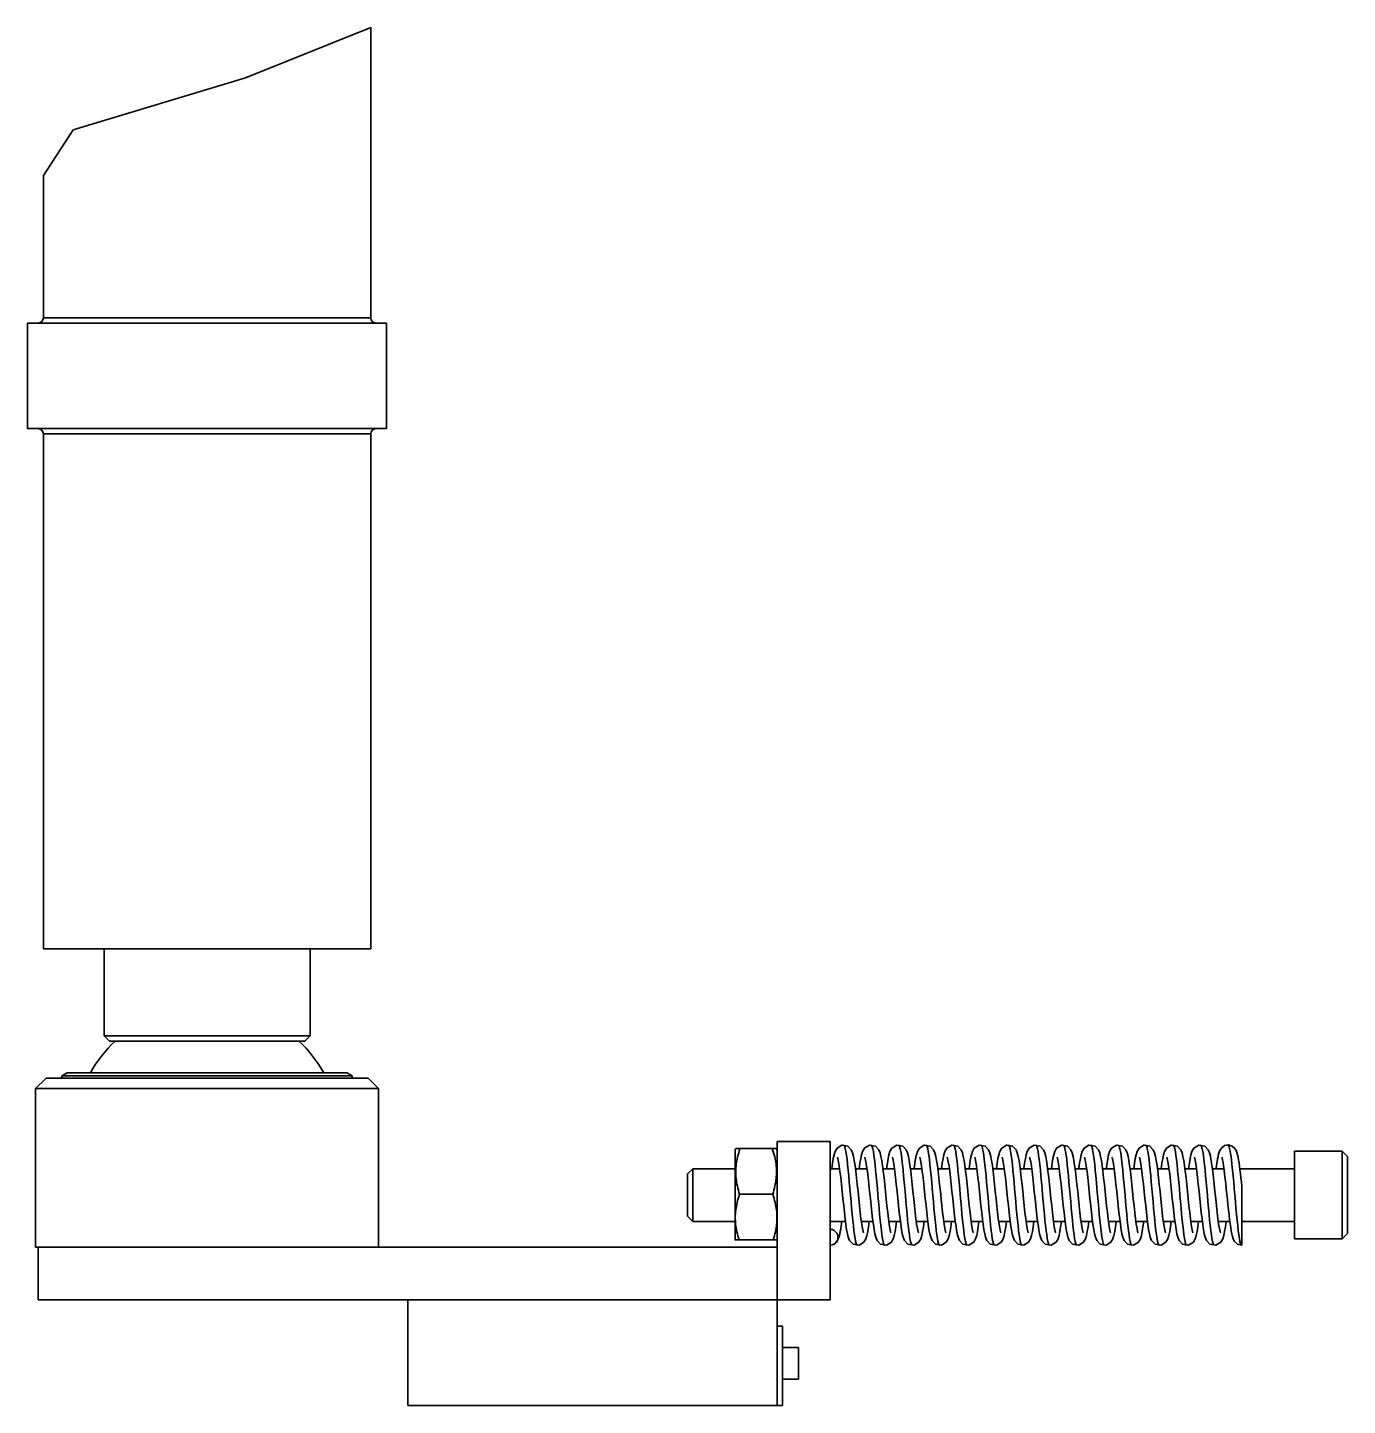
# Model space of a CAD drawing. Header units: millimetres. Extents: x 291 to 921, y 207 to 3425.
# Drawn here: x 671.2 to 921.2, y 273.9 to 534.9 of the extents above; entities that cross this region are included whole.
import ezdxf

# ---------------------------------------------------------------- set-up
doc = ezdxf.new("R2010")
doc.units = ezdxf.units.MM
for name, color, linetype, lineweight in [('Break Lines', 7, 'Continuous', 50), ('Tangent Edges', 7, 'Continuous', 50), ('Visible Edges', 7, 'Continuous', 50)]:
    doc.layers.add(name, color=color, linetype=linetype, lineweight=lineweight)

msp = doc.modelspace()

# ---------------------------------------------------------------- linework, layer by layer
at = {"layer": 'Break Lines', "linetype": 'Continuous', "lineweight": 35}
for p, q in [((736.21, 534.88), (712.51, 525.37)), ((712.51, 525.37), (679.85, 515.53)), ((679.85, 515.53), (674.21, 506.89))]:
    msp.add_line(p, q, dxfattribs=at)
at = {"layer": 'Tangent Edges', "linetype": 'Continuous', "lineweight": 35}
for p, q in [((674.21, 479.92), (736.21, 479.92)), ((736.21, 457.92), (674.21, 457.92))]:
    msp.add_line(p, q, dxfattribs=at).dxf.unprotected_set("ltscale", 0)
for points in [[(823.53, 318.76), (823.67, 319.79), (823.82, 320.67), (823.97, 321.4), (824.16, 322.02), (824.53, 322.67), (825.45, 323.23), (826.59, 323.03), (827.23, 322.36), (827.48, 321.75), (827.65, 321.09), (827.8, 320.3), (827.94, 319.35), (828.09, 318.26), (828.23, 317.05), (828.37, 315.76), (828.51, 314.41), (828.65, 313.05), (828.79, 311.72), (828.93, 310.45), (829.07, 309.29), (829.21, 308.27), (829.35, 307.43), (829.47, 306.84), (829.55, 306.59)], [(828.73, 318.76), (828.87, 319.79), (829.02, 320.67), (829.17, 321.4), (829.36, 322.02), (829.73, 322.67), (830.65, 323.23), (831.8, 323.03), (832.43, 322.36), (832.68, 321.75), (832.85, 321.08), (833, 320.29), (833.15, 319.34), (833.29, 318.26), (833.43, 317.05), (833.57, 315.76), (833.71, 314.41), (833.85, 313.05), (833.99, 311.71), (834.13, 310.45), (834.27, 309.28), (834.41, 308.26), (834.55, 307.43), (834.67, 306.84), (834.75, 306.59)], [(833.93, 318.76), (834.07, 319.79), (834.22, 320.67), (834.37, 321.4), (834.56, 322.02), (834.93, 322.67), (835.85, 323.23), (836.99, 323.03), (837.63, 322.36), (837.88, 321.75), (838.05, 321.09), (838.2, 320.3), (838.34, 319.35), (838.49, 318.26), (838.63, 317.05), (838.77, 315.76), (838.91, 314.41), (839.05, 313.05), (839.19, 311.72), (839.33, 310.45), (839.47, 309.29), (839.61, 308.27), (839.75, 307.43), (839.87, 306.84), (839.95, 306.59)], [(839.13, 318.76), (839.27, 319.79), (839.42, 320.67), (839.57, 321.4), (839.76, 322.02), (840.13, 322.67), (841.05, 323.23), (842.2, 323.03), (842.83, 322.36), (843.08, 321.75), (843.25, 321.08), (843.4, 320.29), (843.55, 319.34), (843.69, 318.26), (843.83, 317.05), (843.97, 315.76), (844.11, 314.41), (844.25, 313.05), (844.39, 311.71), (844.53, 310.45), (844.67, 309.28), (844.81, 308.26), (844.95, 307.43), (845.07, 306.84), (845.15, 306.59)], [(844.33, 318.76), (844.47, 319.79), (844.62, 320.67), (844.77, 321.4), (844.96, 322.02), (845.33, 322.67), (846.25, 323.23), (847.39, 323.03), (848.03, 322.36), (848.28, 321.75), (848.45, 321.09), (848.6, 320.3), (848.74, 319.35), (848.89, 318.26), (849.03, 317.05), (849.17, 315.76), (849.31, 314.41), (849.45, 313.05), (849.59, 311.72), (849.73, 310.45), (849.87, 309.29), (850.01, 308.27), (850.15, 307.43), (850.27, 306.84), (850.35, 306.59)], [(849.53, 318.76), (849.67, 319.79), (849.82, 320.67), (849.97, 321.4), (850.16, 322.02), (850.53, 322.67), (851.45, 323.23), (852.6, 323.03), (853.23, 322.36), (853.48, 321.75), (853.65, 321.08), (853.8, 320.29), (853.95, 319.34), (854.09, 318.26), (854.23, 317.05), (854.37, 315.76), (854.51, 314.41), (854.65, 313.05), (854.79, 311.71), (854.93, 310.45), (855.07, 309.28), (855.21, 308.26), (855.35, 307.43), (855.47, 306.84), (855.55, 306.59)], [(854.73, 318.76), (854.87, 319.79), (855.02, 320.67), (855.17, 321.4), (855.36, 322.02), (855.73, 322.67), (856.65, 323.23), (857.79, 323.03), (858.43, 322.36), (858.68, 321.75), (858.85, 321.09), (859, 320.3), (859.14, 319.35), (859.29, 318.26), (859.43, 317.05), (859.57, 315.76), (859.71, 314.41), (859.85, 313.05), (859.99, 311.72), (860.13, 310.45), (860.27, 309.29), (860.41, 308.27), (860.55, 307.43), (860.67, 306.84), (860.75, 306.59)], [(859.93, 318.76), (860.07, 319.79), (860.22, 320.67), (860.37, 321.4), (860.56, 322.02), (860.93, 322.67), (861.85, 323.23), (863, 323.03), (863.63, 322.36), (863.88, 321.75), (864.05, 321.08), (864.2, 320.29), (864.35, 319.34), (864.49, 318.26), (864.63, 317.05), (864.77, 315.76), (864.91, 314.41), (865.05, 313.05), (865.19, 311.71), (865.33, 310.45), (865.47, 309.28), (865.61, 308.26), (865.75, 307.43), (865.87, 306.84), (865.95, 306.59)], [(865.13, 318.76), (865.27, 319.79), (865.42, 320.67), (865.57, 321.4), (865.76, 322.02), (866.13, 322.67), (867.05, 323.23), (868.19, 323.03), (868.83, 322.36), (869.08, 321.75), (869.25, 321.09), (869.4, 320.3), (869.54, 319.35), (869.69, 318.26), (869.83, 317.05), (869.97, 315.76), (870.11, 314.41), (870.25, 313.05), (870.39, 311.72), (870.53, 310.45), (870.67, 309.29), (870.81, 308.27), (870.95, 307.43), (871.07, 306.84), (871.15, 306.59)], [(870.33, 318.76), (870.47, 319.79), (870.62, 320.67), (870.77, 321.4), (870.96, 322.02), (871.33, 322.67), (872.25, 323.23), (873.4, 323.03), (874.03, 322.36), (874.28, 321.75), (874.45, 321.08), (874.6, 320.29), (874.75, 319.34), (874.89, 318.26), (875.03, 317.05), (875.17, 315.76), (875.31, 314.41), (875.45, 313.05), (875.59, 311.71), (875.73, 310.45), (875.87, 309.28), (876.01, 308.26), (876.15, 307.43), (876.27, 306.84), (876.35, 306.59)], [(875.53, 318.76), (875.67, 319.79), (875.82, 320.67), (875.97, 321.4), (876.16, 322.02), (876.53, 322.67), (877.45, 323.23), (878.59, 323.03), (879.23, 322.36), (879.48, 321.75), (879.65, 321.09), (879.8, 320.3), (879.94, 319.35), (880.09, 318.26), (880.23, 317.05), (880.37, 315.76), (880.51, 314.41), (880.65, 313.05), (880.79, 311.72), (880.93, 310.45), (881.07, 309.29), (881.21, 308.27), (881.35, 307.43), (881.47, 306.84), (881.55, 306.59)], [(880.73, 318.76), (880.87, 319.79), (881.02, 320.67), (881.17, 321.4), (881.36, 322.02), (881.73, 322.67), (882.65, 323.23), (883.8, 323.03), (884.43, 322.36), (884.68, 321.75), (884.85, 321.08), (885, 320.29), (885.15, 319.34), (885.29, 318.26), (885.43, 317.05), (885.57, 315.76), (885.71, 314.41), (885.85, 313.05), (885.99, 311.71), (886.13, 310.45), (886.27, 309.28), (886.41, 308.26), (886.55, 307.43), (886.67, 306.84), (886.75, 306.59)], [(885.93, 318.76), (886.07, 319.79), (886.22, 320.67), (886.37, 321.4), (886.56, 322.02), (886.93, 322.67), (887.85, 323.23), (888.99, 323.03), (889.63, 322.36), (889.88, 321.75), (890.05, 321.09), (890.2, 320.3), (890.34, 319.35), (890.49, 318.26), (890.63, 317.05), (890.77, 315.76), (890.91, 314.41), (891.05, 313.05), (891.19, 311.72), (891.33, 310.45), (891.47, 309.29), (891.61, 308.27), (891.75, 307.43), (891.87, 306.84), (891.95, 306.59)], [(891.13, 318.76), (891.27, 319.79), (891.42, 320.67), (891.57, 321.4), (891.76, 322.02), (892.13, 322.67), (893.05, 323.23), (894.2, 323.03), (894.83, 322.36), (895.08, 321.75), (895.25, 321.08), (895.4, 320.29), (895.55, 319.34), (895.69, 318.26), (895.83, 317.05), (895.97, 315.76), (896.11, 314.41), (896.25, 313.05), (896.39, 311.71), (896.53, 310.45), (896.67, 309.28), (896.81, 308.26), (896.95, 307.43), (897.07, 306.84), (897.15, 306.59)], [(896.33, 318.76), (896.42, 319.43), (896.51, 320.05), (896.61, 320.6), (896.7, 321.08), (896.8, 321.52), (896.92, 321.91), (897.09, 322.3), (897.39, 322.73), (897.94, 323.13), (898.69, 323.26), (899.4, 323.03), (899.87, 322.6), (900.12, 322.19), (900.27, 321.8), (900.38, 321.4), (900.48, 320.95), (900.57, 320.45), (900.67, 319.88), (900.76, 319.25), (900.85, 318.56), (900.94, 317.82), (901.03, 317.04), (901.12, 316.22), (901.21, 315.38)], [(830.62, 308.76), (830.48, 307.73), (830.34, 306.85), (830.18, 306.13), (829.99, 305.5), (829.62, 304.86), (828.71, 304.3), (827.56, 304.49), (826.92, 305.16), (826.67, 305.77), (826.5, 306.43), (826.35, 307.23), (826.21, 308.17), (826.07, 309.27), (825.93, 310.47), (825.79, 311.76), (825.64, 313.11), (825.5, 314.47), (825.36, 315.8), (825.22, 317.07), (825.08, 318.23), (824.94, 319.26), (824.81, 320.09), (824.68, 320.68), (824.61, 320.93)], [(835.82, 308.76), (835.68, 307.73), (835.54, 306.85), (835.38, 306.13), (835.19, 305.5), (834.82, 304.86), (833.91, 304.3), (832.76, 304.49), (832.12, 305.16), (831.87, 305.77), (831.7, 306.43), (831.55, 307.23), (831.41, 308.17), (831.27, 309.27), (831.13, 310.47), (830.99, 311.76), (830.84, 313.11), (830.7, 314.47), (830.56, 315.8), (830.42, 317.07), (830.28, 318.23), (830.14, 319.26), (830.01, 320.09), (829.88, 320.68), (829.81, 320.93)], [(841.02, 308.76), (840.88, 307.73), (840.74, 306.85), (840.58, 306.13), (840.39, 305.5), (840.02, 304.86), (839.11, 304.3), (837.96, 304.49), (837.32, 305.16), (837.07, 305.77), (836.9, 306.43), (836.75, 307.23), (836.61, 308.17), (836.47, 309.27), (836.33, 310.47), (836.19, 311.76), (836.04, 313.11), (835.9, 314.47), (835.76, 315.8), (835.62, 317.07), (835.48, 318.23), (835.34, 319.26), (835.21, 320.09), (835.08, 320.68), (835.01, 320.93)], [(846.22, 308.76), (846.08, 307.73), (845.94, 306.85), (845.78, 306.13), (845.59, 305.5), (845.22, 304.86), (844.31, 304.3), (843.16, 304.49), (842.52, 305.16), (842.27, 305.77), (842.1, 306.43), (841.95, 307.23), (841.81, 308.17), (841.67, 309.27), (841.53, 310.47), (841.39, 311.76), (841.24, 313.11), (841.1, 314.47), (840.96, 315.8), (840.82, 317.07), (840.68, 318.23), (840.54, 319.26), (840.41, 320.09), (840.28, 320.68), (840.21, 320.93)], [(851.42, 308.76), (851.28, 307.73), (851.14, 306.85), (850.98, 306.13), (850.79, 305.5), (850.42, 304.86), (849.51, 304.3), (848.36, 304.49), (847.72, 305.16), (847.47, 305.77), (847.3, 306.43), (847.15, 307.23), (847.01, 308.17), (846.87, 309.27), (846.73, 310.47), (846.59, 311.76), (846.44, 313.11), (846.3, 314.47), (846.16, 315.8), (846.02, 317.07), (845.88, 318.23), (845.74, 319.26), (845.61, 320.09), (845.48, 320.68), (845.41, 320.93)], [(856.62, 308.76), (856.48, 307.73), (856.34, 306.85), (856.18, 306.13), (855.99, 305.5), (855.62, 304.86), (854.71, 304.3), (853.56, 304.49), (852.92, 305.16), (852.67, 305.77), (852.5, 306.43), (852.35, 307.23), (852.21, 308.17), (852.07, 309.27), (851.93, 310.47), (851.79, 311.76), (851.64, 313.11), (851.5, 314.47), (851.36, 315.8), (851.22, 317.07), (851.08, 318.23), (850.94, 319.26), (850.81, 320.09), (850.68, 320.68), (850.61, 320.93)], [(861.82, 308.76), (861.68, 307.73), (861.54, 306.85), (861.38, 306.13), (861.19, 305.5), (860.82, 304.86), (859.91, 304.3), (858.76, 304.49), (858.12, 305.16), (857.87, 305.77), (857.7, 306.43), (857.55, 307.23), (857.41, 308.17), (857.27, 309.27), (857.13, 310.47), (856.99, 311.76), (856.84, 313.11), (856.7, 314.47), (856.56, 315.8), (856.42, 317.07), (856.28, 318.23), (856.14, 319.26), (856.01, 320.09), (855.88, 320.68), (855.81, 320.93)], [(867.02, 308.76), (866.88, 307.73), (866.74, 306.85), (866.58, 306.13), (866.39, 305.5), (866.02, 304.86), (865.11, 304.3), (863.96, 304.49), (863.32, 305.16), (863.07, 305.77), (862.9, 306.43), (862.75, 307.23), (862.61, 308.17), (862.47, 309.27), (862.33, 310.47), (862.19, 311.76), (862.04, 313.11), (861.9, 314.47), (861.76, 315.8), (861.62, 317.07), (861.48, 318.23), (861.34, 319.26), (861.21, 320.09), (861.08, 320.68), (861.01, 320.93)], [(872.22, 308.76), (872.08, 307.73), (871.94, 306.85), (871.78, 306.13), (871.59, 305.5), (871.22, 304.86), (870.31, 304.3), (869.16, 304.49), (868.52, 305.16), (868.27, 305.77), (868.1, 306.43), (867.95, 307.23), (867.81, 308.17), (867.67, 309.27), (867.53, 310.47), (867.39, 311.76), (867.24, 313.11), (867.1, 314.47), (866.96, 315.8), (866.82, 317.07), (866.68, 318.23), (866.54, 319.26), (866.41, 320.09), (866.28, 320.68), (866.21, 320.93)], [(877.42, 308.76), (877.28, 307.73), (877.14, 306.85), (876.98, 306.13), (876.79, 305.5), (876.42, 304.86), (875.51, 304.3), (874.36, 304.49), (873.72, 305.16), (873.47, 305.77), (873.3, 306.43), (873.15, 307.23), (873.01, 308.17), (872.87, 309.27), (872.73, 310.47), (872.59, 311.76), (872.44, 313.11), (872.3, 314.47), (872.16, 315.8), (872.02, 317.07), (871.88, 318.23), (871.74, 319.26), (871.61, 320.09), (871.48, 320.68), (871.41, 320.93)], [(882.62, 308.76), (882.48, 307.73), (882.34, 306.85), (882.18, 306.13), (881.99, 305.5), (881.62, 304.86), (880.71, 304.3), (879.56, 304.49), (878.92, 305.16), (878.67, 305.77), (878.5, 306.43), (878.35, 307.23), (878.21, 308.17), (878.07, 309.27), (877.93, 310.47), (877.79, 311.76), (877.64, 313.11), (877.5, 314.47), (877.36, 315.8), (877.22, 317.07), (877.08, 318.23), (876.94, 319.26), (876.81, 320.09), (876.68, 320.68), (876.61, 320.93)], [(887.82, 308.76), (887.68, 307.73), (887.54, 306.85), (887.38, 306.13), (887.19, 305.5), (886.82, 304.86), (885.91, 304.3), (884.76, 304.49), (884.12, 305.16), (883.87, 305.77), (883.7, 306.43), (883.55, 307.23), (883.41, 308.17), (883.27, 309.27), (883.13, 310.47), (882.99, 311.76), (882.84, 313.11), (882.7, 314.47), (882.56, 315.8), (882.42, 317.07), (882.28, 318.23), (882.14, 319.26), (882.01, 320.09), (881.88, 320.68), (881.81, 320.93)], [(893.02, 308.76), (892.88, 307.73), (892.74, 306.85), (892.58, 306.13), (892.39, 305.5), (892.02, 304.86), (891.11, 304.3), (889.96, 304.49), (889.32, 305.16), (889.07, 305.77), (888.9, 306.43), (888.75, 307.23), (888.61, 308.17), (888.47, 309.27), (888.33, 310.47), (888.19, 311.76), (888.04, 313.11), (887.9, 314.47), (887.76, 315.8), (887.62, 317.07), (887.48, 318.23), (887.34, 319.26), (887.21, 320.09), (887.08, 320.68), (887.01, 320.93)], [(898.22, 308.76), (898.08, 307.73), (897.93, 306.85), (897.79, 306.13), (897.59, 305.5), (897.22, 304.86), (896.31, 304.3), (895.16, 304.49), (894.52, 305.16), (894.27, 305.77), (894.1, 306.43), (893.95, 307.23), (893.81, 308.17), (893.67, 309.26), (893.53, 310.47), (893.39, 311.76), (893.24, 313.11), (893.1, 314.47), (892.96, 315.8), (892.82, 317.07), (892.68, 318.23), (892.54, 319.26), (892.41, 320.09), (892.28, 320.68), (892.21, 320.93)], [(901.21, 304.26), (900.37, 304.48), (899.84, 304.98), (899.58, 305.45), (899.43, 305.9), (899.31, 306.4), (899.2, 306.96), (899.09, 307.61), (898.99, 308.35), (898.88, 309.16), (898.78, 310.03), (898.67, 310.96), (898.57, 311.93), (898.46, 312.93), (898.36, 313.93), (898.25, 314.94), (898.15, 315.92), (898.05, 316.86), (897.94, 317.75), (897.84, 318.56), (897.74, 319.3), (897.64, 319.93), (897.54, 320.43), (897.45, 320.79), (897.41, 320.93)], [(825.42, 308.76), (825.39, 308.5), (825.36, 308.25), (825.32, 308.01), (825.29, 307.78), (825.25, 307.55), (825.22, 307.33), (825.18, 307.12), (825.15, 306.92), (825.11, 306.73), (825.08, 306.55), (825.04, 306.38), (825, 306.21), (824.97, 306.06), (824.92, 305.9), (824.88, 305.75), (824.83, 305.61), (824.77, 305.46), (824.71, 305.32), (824.63, 305.17), (824.54, 305.01), (824.41, 304.84), (824.25, 304.67), (824.04, 304.52), (823.8, 304.39)]]:
    msp.add_lwpolyline(points, dxfattribs=at)
for points in [[(828.38, 304.26), (828.27, 304.34), (828.16, 304.59), (828.05, 304.99), (827.94, 305.54), (827.84, 306.23), (827.73, 307.04), (827.62, 307.98), (827.51, 309.01), (827.4, 310.13), (827.29, 311.3), (827.19, 312.52), (827.08, 313.76), (826.97, 315), (826.86, 316.22), (826.75, 317.4), (826.64, 318.51), (826.54, 319.54), (826.43, 320.48), (826.32, 321.3), (826.21, 321.99), (826.1, 322.54), (825.99, 322.94), (825.89, 323.18), (825.78, 323.26)], [(833.58, 304.26), (833.47, 304.35), (833.36, 304.59), (833.25, 304.99), (833.14, 305.53), (833.04, 306.23), (832.93, 307.05), (832.82, 307.98), (832.71, 309.01), (832.6, 310.13), (832.49, 311.3), (832.39, 312.52), (832.28, 313.76), (832.17, 315), (832.06, 316.22), (831.95, 317.4), (831.84, 318.51), (831.74, 319.54), (831.63, 320.48), (831.52, 321.3), (831.41, 321.99), (831.3, 322.54), (831.19, 322.93), (831.09, 323.18), (830.98, 323.26)], [(838.78, 304.26), (838.67, 304.34), (838.56, 304.59), (838.45, 304.99), (838.34, 305.54), (838.24, 306.22), (838.13, 307.04), (838.02, 307.98), (837.91, 309.01), (837.8, 310.13), (837.69, 311.3), (837.59, 312.52), (837.48, 313.76), (837.37, 315), (837.26, 316.22), (837.15, 317.4), (837.04, 318.51), (836.94, 319.54), (836.83, 320.48), (836.72, 321.3), (836.61, 321.99), (836.5, 322.54), (836.39, 322.94), (836.29, 323.18), (836.18, 323.26)], [(843.98, 304.26), (843.87, 304.34), (843.76, 304.59), (843.65, 304.99), (843.54, 305.54), (843.44, 306.23), (843.33, 307.04), (843.22, 307.98), (843.11, 309.01), (843, 310.13), (842.89, 311.3), (842.79, 312.52), (842.68, 313.76), (842.57, 315), (842.46, 316.22), (842.35, 317.4), (842.24, 318.51), (842.14, 319.54), (842.03, 320.48), (841.92, 321.3), (841.81, 321.99), (841.7, 322.54), (841.59, 322.94), (841.49, 323.18), (841.38, 323.26)], [(849.18, 304.26), (849.07, 304.35), (848.96, 304.59), (848.85, 304.99), (848.74, 305.53), (848.64, 306.23), (848.53, 307.05), (848.42, 307.98), (848.31, 309.01), (848.2, 310.13), (848.09, 311.3), (847.99, 312.52), (847.88, 313.76), (847.77, 315), (847.66, 316.22), (847.55, 317.4), (847.44, 318.51), (847.34, 319.54), (847.23, 320.48), (847.12, 321.3), (847.01, 321.99), (846.9, 322.54), (846.79, 322.93), (846.69, 323.18), (846.58, 323.26)], [(854.38, 304.26), (854.27, 304.34), (854.16, 304.59), (854.05, 304.99), (853.94, 305.54), (853.84, 306.22), (853.73, 307.05), (853.62, 307.98), (853.51, 309.01), (853.4, 310.13), (853.29, 311.3), (853.19, 312.52), (853.08, 313.76), (852.97, 315), (852.86, 316.22), (852.75, 317.4), (852.64, 318.51), (852.54, 319.54), (852.43, 320.48), (852.32, 321.3), (852.21, 321.99), (852.1, 322.54), (851.99, 322.94), (851.89, 323.18), (851.78, 323.26)], [(859.58, 304.26), (859.47, 304.34), (859.36, 304.59), (859.25, 304.99), (859.14, 305.54), (859.04, 306.23), (858.93, 307.04), (858.82, 307.98), (858.71, 309.01), (858.6, 310.13), (858.49, 311.3), (858.39, 312.52), (858.28, 313.76), (858.17, 315), (858.06, 316.22), (857.95, 317.4), (857.84, 318.51), (857.74, 319.54), (857.63, 320.48), (857.52, 321.3), (857.41, 321.99), (857.3, 322.54), (857.19, 322.94), (857.09, 323.18), (856.98, 323.26)], [(864.78, 304.26), (864.67, 304.35), (864.56, 304.59), (864.45, 304.98), (864.34, 305.54), (864.24, 306.23), (864.13, 307.05), (864.02, 307.98), (863.91, 309.01), (863.8, 310.13), (863.69, 311.3), (863.59, 312.52), (863.48, 313.76), (863.37, 315), (863.26, 316.22), (863.15, 317.4), (863.04, 318.51), (862.94, 319.54), (862.83, 320.48), (862.72, 321.3), (862.61, 321.99), (862.5, 322.54), (862.39, 322.93), (862.29, 323.18), (862.18, 323.26)], [(869.98, 304.26), (869.87, 304.34), (869.76, 304.59), (869.65, 304.99), (869.54, 305.53), (869.44, 306.22), (869.33, 307.05), (869.22, 307.98), (869.11, 309.01), (869, 310.13), (868.89, 311.3), (868.79, 312.52), (868.68, 313.76), (868.57, 315), (868.46, 316.22), (868.35, 317.4), (868.24, 318.51), (868.14, 319.54), (868.03, 320.48), (867.92, 321.3), (867.81, 321.99), (867.7, 322.54), (867.59, 322.94), (867.49, 323.18), (867.38, 323.26)], [(875.18, 304.26), (875.07, 304.34), (874.96, 304.59), (874.85, 304.99), (874.74, 305.54), (874.64, 306.23), (874.53, 307.04), (874.42, 307.98), (874.31, 309.01), (874.2, 310.13), (874.09, 311.3), (873.99, 312.52), (873.88, 313.76), (873.77, 315), (873.66, 316.22), (873.55, 317.4), (873.44, 318.51), (873.34, 319.54), (873.23, 320.48), (873.12, 321.3), (873.01, 321.99), (872.9, 322.54), (872.79, 322.94), (872.69, 323.18), (872.58, 323.26)], [(880.38, 304.26), (880.27, 304.35), (880.16, 304.59), (880.05, 304.98), (879.94, 305.54), (879.84, 306.23), (879.73, 307.05), (879.62, 307.98), (879.51, 309.01), (879.4, 310.13), (879.29, 311.3), (879.19, 312.52), (879.08, 313.76), (878.97, 315), (878.86, 316.22), (878.75, 317.4), (878.64, 318.51), (878.54, 319.54), (878.43, 320.48), (878.32, 321.3), (878.21, 321.99), (878.1, 322.54), (877.99, 322.93), (877.89, 323.18), (877.78, 323.26)], [(885.58, 304.26), (885.47, 304.34), (885.36, 304.59), (885.25, 304.99), (885.14, 305.53), (885.04, 306.23), (884.93, 307.05), (884.82, 307.98), (884.71, 309.01), (884.6, 310.13), (884.49, 311.3), (884.39, 312.52), (884.28, 313.76), (884.17, 315), (884.06, 316.22), (883.95, 317.4), (883.84, 318.51), (883.74, 319.54), (883.63, 320.48), (883.52, 321.3), (883.41, 321.99), (883.3, 322.54), (883.19, 322.94), (883.09, 323.18), (882.98, 323.26)], [(890.78, 304.26), (890.67, 304.34), (890.56, 304.59), (890.45, 304.99), (890.34, 305.54), (890.24, 306.23), (890.13, 307.04), (890.02, 307.98), (889.91, 309.01), (889.8, 310.13), (889.69, 311.3), (889.59, 312.52), (889.48, 313.76), (889.37, 315), (889.26, 316.22), (889.15, 317.4), (889.04, 318.51), (888.94, 319.54), (888.83, 320.48), (888.72, 321.3), (888.61, 321.99), (888.5, 322.54), (888.39, 322.94), (888.29, 323.18), (888.18, 323.26)], [(895.98, 304.26), (895.87, 304.35), (895.76, 304.59), (895.65, 304.98), (895.54, 305.54), (895.44, 306.23), (895.33, 307.05), (895.22, 307.98), (895.11, 309.01), (895, 310.13), (894.89, 311.3), (894.79, 312.52), (894.68, 313.76), (894.57, 315), (894.46, 316.22), (894.35, 317.4), (894.24, 318.51), (894.14, 319.54), (894.03, 320.48), (893.92, 321.3), (893.81, 321.99), (893.7, 322.54), (893.59, 322.93), (893.49, 323.18), (893.38, 323.26)], [(901.18, 304.26), (901.07, 304.34), (900.96, 304.59), (900.85, 304.99), (900.74, 305.53), (900.64, 306.23), (900.53, 307.05), (900.42, 307.98), (900.31, 309.01), (900.2, 310.13), (900.09, 311.3), (899.99, 312.52), (899.88, 313.76), (899.77, 315), (899.66, 316.22), (899.55, 317.4), (899.44, 318.51), (899.34, 319.54), (899.23, 320.48), (899.12, 321.3), (899.01, 321.99), (898.9, 322.54), (898.79, 322.94), (898.69, 323.18), (898.58, 323.26)]]:
    msp.add_lwpolyline(points, dxfattribs=at).dxf.unprotected_set("ltscale", 0)
for centre, start, end in [((673.21, 479.92), 270, 0), ((737.21, 479.92), 180, 270), ((673.21, 457.92), 0, 90), ((737.21, 457.92), 90, 180)]:
    msp.add_arc(centre, 1, start, end, dxfattribs=at)
msp.add_ellipse((823.21, 305.77), major_axis=(1.5, 0), ratio=0.999281, start_param=4.712389, end_param=7.853982, dxfattribs=at)
at = {"layer": 'Visible Edges', "linetype": 'Continuous', "lineweight": 35}
for p, q in [((736.21, 479.92), (736.21, 534.88)), ((674.21, 479.92), (674.21, 506.89)), ((739.21, 478.92), (671.21, 478.92)), ((671.21, 458.92), (671.21, 478.92)), ((739.21, 458.92), (739.21, 478.92)), ((739.21, 458.92), (671.21, 458.92)), ((674.21, 360.42), (674.21, 457.92)), ((736.21, 360.42), (736.21, 457.92)), ((736.21, 360.42), (674.21, 360.42)), ((685.71, 360.42), (685.71, 343.92)), ((724.71, 360.42), (724.71, 343.92)), ((685.71, 343.92), (724.71, 343.92)), ((686.71, 342.92), (685.71, 343.92)), ((723.71, 342.92), (686.71, 342.92)), ((723.71, 342.92), (724.71, 343.92)), ((678.71, 336.92), (677.71, 336.34)), ((678.71, 336.92), (731.71, 336.92)), ((731.71, 336.92), (732.71, 336.34)), ((674.71, 335.92), (672.71, 333.92)), ((674.71, 335.92), (735.71, 335.92)), ((732.71, 336.34), (677.71, 336.34)), ((677.71, 336.34), (677.71, 335.92)), ((732.71, 336.34), (732.71, 335.92)), ((735.71, 335.92), (737.71, 333.92)), ((737.71, 333.92), (672.71, 333.92)), ((672.71, 303.92), (672.71, 333.92)), ((737.71, 303.92), (737.71, 333.92)), ((813.21, 323.92), (813.21, 303.92)), ((823.21, 323.92), (813.21, 323.92)), ((823.21, 293.92), (823.21, 323.92)), ((805.21, 322.26), (805.39, 322.58)), ((805.21, 322.26), (805.21, 305.26)), ((812.26, 322.58), (806.15, 322.58)), ((813.21, 322.26), (813.02, 322.58)), ((911.21, 322.06), (911.21, 305.46)), ((911.21, 322.06), (920.21, 322.06)), ((920.21, 305.46), (920.21, 322.06)), ((921.21, 321.06), (920.21, 322.06)), ((921.21, 321.06), (921.21, 306.46)), ((796.21, 317.76), (797.21, 318.76)), ((797.21, 318.76), (797.21, 308.76)), ((805.21, 318.76), (797.21, 318.76)), ((825.01, 318.76), (823.21, 318.76)), ((830.21, 318.76), (828.02, 318.76)), ((835.41, 318.76), (833.22, 318.76)), ((840.61, 318.76), (838.42, 318.76)), ((845.81, 318.76), (843.62, 318.76)), ((851.01, 318.76), (848.82, 318.76)), ((856.21, 318.76), (854.02, 318.76)), ((861.41, 318.76), (859.22, 318.76)), ((866.61, 318.76), (864.42, 318.76)), ((871.81, 318.76), (869.62, 318.76)), ((877.01, 318.76), (874.82, 318.76)), ((882.21, 318.76), (880.02, 318.76)), ((887.41, 318.76), (885.22, 318.76)), ((892.61, 318.76), (890.42, 318.76)), ((897.81, 318.76), (895.62, 318.76)), ((911.21, 318.76), (900.82, 318.76)), ((796.21, 309.76), (796.21, 317.76)), ((812.34, 313.92), (806.08, 313.92)), ((796.21, 309.76), (797.21, 308.76)), ((805.21, 308.76), (797.21, 308.76)), ((826.13, 308.76), (823.21, 308.76)), ((831.33, 308.76), (829.14, 308.76)), ((836.53, 308.76), (834.34, 308.76)), ((841.73, 308.76), (839.54, 308.76)), ((846.93, 308.76), (844.74, 308.76)), ((852.13, 308.76), (849.94, 308.76)), ((857.33, 308.76), (855.14, 308.76)), ((862.53, 308.76), (860.34, 308.76)), ((867.73, 308.76), (865.54, 308.76)), ((872.93, 308.76), (870.74, 308.76)), ((878.13, 308.76), (875.94, 308.76)), ((883.33, 308.76), (881.14, 308.76)), ((888.53, 308.76), (886.34, 308.76)), ((893.73, 308.76), (891.54, 308.76)), ((898.93, 308.76), (896.74, 308.76)), ((911.21, 308.76), (901.21, 308.76)), ((911.21, 305.46), (920.21, 305.46)), ((921.21, 306.46), (920.21, 305.46)), ((673.21, 303.92), (672.71, 303.92)), ((673.21, 293.92), (673.21, 303.92)), ((697.21, 303.92), (673.21, 303.92)), ((705.1, 303.92), (697.21, 303.92)), ((713.21, 303.92), (705.1, 303.92)), ((813.21, 303.92), (713.21, 303.92)), ((812.42, 305.26), (805.99, 305.26)), ((813.21, 293.92), (813.21, 303.92)), ((673.21, 293.92), (813.21, 293.92)), ((743.21, 293.92), (743.21, 273.92)), ((813.21, 273.92), (813.21, 293.92)), ((823.21, 293.92), (813.21, 293.92)), ((813.21, 288.92), (814.21, 288.92)), ((814.21, 273.92), (814.21, 288.92)), ((814.21, 284.92), (817.21, 284.92)), ((817.21, 284.92), (817.21, 278.92)), ((814.21, 278.92), (817.21, 278.92)), ((813.21, 273.92), (743.21, 273.92)), ((813.21, 273.92), (814.21, 273.92))]:
    msp.add_line(p, q, dxfattribs=at)
for points in [[(806.15, 322.58), (806.02, 322.17), (805.9, 321.77), (805.79, 321.38), (805.7, 321.01), (805.62, 320.64), (805.55, 320.28), (805.49, 319.93), (805.44, 319.58), (805.4, 319.24), (805.37, 318.9), (805.36, 318.56), (805.35, 318.23), (805.35, 317.89), (805.36, 317.56), (805.38, 317.22), (805.42, 316.88), (805.46, 316.53), (805.51, 316.19), (805.58, 315.83), (805.65, 315.47), (805.74, 315.1), (805.84, 314.72), (805.95, 314.33), (806.08, 313.92)], [(805.39, 322.58), (805.39, 322.58), (805.4, 322.58), (805.4, 322.58), (805.41, 322.58), (805.42, 322.58), (805.44, 322.58), (805.45, 322.58), (805.47, 322.58), (805.49, 322.58), (805.52, 322.58), (805.54, 322.58), (805.57, 322.58), (805.61, 322.58), (805.64, 322.58), (805.68, 322.58), (805.72, 322.58), (805.76, 322.58), (805.81, 322.58), (805.86, 322.58), (805.91, 322.58), (805.97, 322.58), (806.03, 322.58), (806.09, 322.58), (806.15, 322.58)], [(812.34, 313.92), (812.47, 314.33), (812.58, 314.72), (812.68, 315.1), (812.77, 315.47), (812.84, 315.83), (812.91, 316.19), (812.96, 316.53), (813, 316.88), (813.03, 317.22), (813.06, 317.56), (813.07, 317.89), (813.07, 318.23), (813.06, 318.56), (813.04, 318.9), (813.02, 319.24), (812.98, 319.58), (812.93, 319.93), (812.87, 320.28), (812.8, 320.64), (812.72, 321.01), (812.62, 321.38), (812.52, 321.77), (812.4, 322.17), (812.26, 322.58)], [(812.26, 322.58), (812.33, 322.58), (812.39, 322.58), (812.45, 322.58), (812.51, 322.58), (812.56, 322.58), (812.61, 322.58), (812.66, 322.58), (812.7, 322.58), (812.74, 322.58), (812.78, 322.58), (812.81, 322.58), (812.84, 322.58), (812.87, 322.58), (812.9, 322.58), (812.92, 322.58), (812.94, 322.58), (812.96, 322.58), (812.98, 322.58), (812.99, 322.58), (813, 322.58), (813.01, 322.58), (813.02, 322.58), (813.02, 322.58), (813.02, 322.58)], [(806.08, 313.92), (805.94, 313.51), (805.82, 313.11), (805.71, 312.72), (805.61, 312.34), (805.53, 311.98), (805.46, 311.62), (805.4, 311.27), (805.35, 310.92), (805.31, 310.58), (805.28, 310.24), (805.26, 309.9), (805.26, 309.57), (805.26, 309.23), (805.27, 308.9), (805.29, 308.56), (805.32, 308.22), (805.37, 307.88), (805.42, 307.53), (805.49, 307.17), (805.56, 306.81), (805.65, 306.44), (805.75, 306.06), (805.87, 305.67), (805.99, 305.26)], [(812.42, 305.26), (812.55, 305.67), (812.67, 306.06), (812.77, 306.44), (812.85, 306.81), (812.93, 307.17), (813, 307.53), (813.05, 307.88), (813.09, 308.22), (813.13, 308.56), (813.15, 308.9), (813.16, 309.23), (813.16, 309.57), (813.15, 309.9), (813.14, 310.24), (813.11, 310.58), (813.07, 310.92), (813.02, 311.27), (812.96, 311.62), (812.89, 311.98), (812.81, 312.34), (812.71, 312.72), (812.6, 313.11), (812.48, 313.51), (812.34, 313.92)], [(901.21, 304.26), (901.21, 304.3), (901.21, 304.4), (901.21, 304.57), (901.21, 304.8), (901.21, 305.1), (901.21, 305.46), (901.21, 305.89), (901.21, 306.37), (901.21, 306.9), (901.21, 307.48), (901.21, 308.1), (901.21, 308.77), (901.21, 309.47), (901.21, 310.2), (901.21, 310.96), (901.21, 311.72), (901.21, 312.44), (901.21, 313.11), (901.21, 313.72), (901.21, 314.26), (901.21, 314.7), (901.21, 315.04), (901.21, 315.27), (901.21, 315.38)], [(805.99, 305.26), (805.93, 305.26), (805.86, 305.26), (805.8, 305.26), (805.74, 305.26), (805.69, 305.26), (805.64, 305.26), (805.59, 305.26), (805.54, 305.26), (805.5, 305.26), (805.46, 305.26), (805.43, 305.26), (805.39, 305.26), (805.36, 305.26), (805.34, 305.26), (805.31, 305.26), (805.29, 305.26), (805.27, 305.26), (805.25, 305.26), (805.24, 305.26), (805.23, 305.26), (805.22, 305.26), (805.21, 305.26), (805.21, 305.26), (805.21, 305.26)], [(813.21, 305.26), (813.21, 305.26), (813.2, 305.26), (813.2, 305.26), (813.19, 305.26), (813.18, 305.26), (813.16, 305.26), (813.15, 305.26), (813.13, 305.26), (813.11, 305.26), (813.08, 305.26), (813.05, 305.26), (813.02, 305.26), (812.99, 305.26), (812.95, 305.26), (812.92, 305.26), (812.87, 305.26), (812.83, 305.26), (812.78, 305.26), (812.73, 305.26), (812.68, 305.26), (812.62, 305.26), (812.56, 305.26), (812.49, 305.26), (812.42, 305.26)]]:
    msp.add_lwpolyline(points, dxfattribs=at)
for centre, start, end in [((705.2, 324.42), 133.2296, 150.5076), ((705.22, 324.42), 29.4924, 46.7704)]:
    msp.add_arc(centre, 25.39, start, end, dxfattribs=at)

doc.saveas('drawing.dxf')
